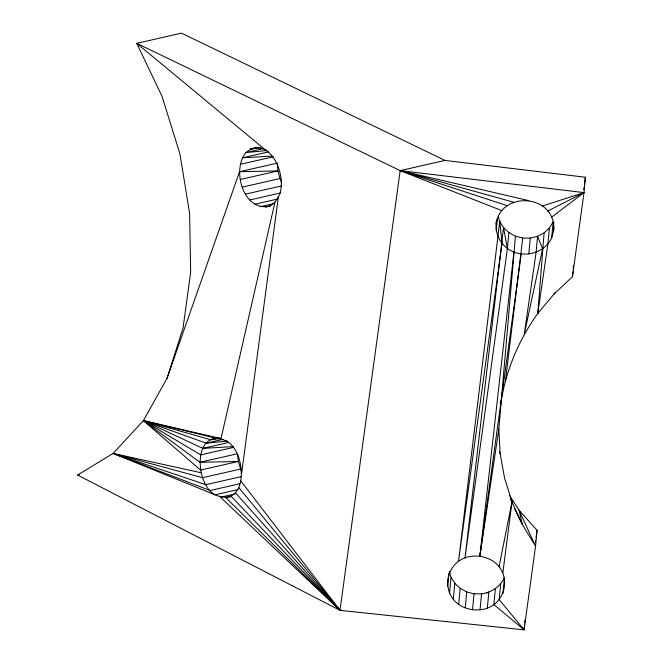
<?xml version="1.0" encoding="UTF-8"?>
<svg xmlns="http://www.w3.org/2000/svg" width="663" height="663" viewBox="0 0 663 663"><rect width="100%" height="100%" fill="white"/><g stroke="black" fill="none" stroke-linecap="round" stroke-linejoin="round"><path stroke-width="0.99" d="M496.512 220.506C493.819 233.616 501.477 247.274 513.949 252.031L479.838 556.323C517.413 561.975 510.021 613.971 472.52 609.687C434.986 604.018 442.378 551.964 479.838 556.323L498.841 429.027L515.458 236.161C507.212 232.63 500.093 225.602 498.327 216.586M500.2 402.466L500.64 404.447C505.438 371.628 518.391 340.334 537.792 313.466L544.091 232.887L549.412 227.981L553.157 221.914L551.682 237.785C545.409 251.683 527.798 257.567 513.949 252.031M528.817 253.979L530.276 238.1L537.56 236.343L544.091 232.887M509.491 495.534L519.046 510.17L537.038 530.309L535.555 546.171L524.093 629.85L339.995 610.341L77.604 475.064L113.108 453.417L143.374 420.64L167.026 378.333L183.021 328.11L190.662 272.369L189.618 213.436L179.922 153.816L162.021 96.334L136.735 43.344L181.48 33.15L444.972 160.421L585.396 177.245L583.987 192.61L572.467 276.711L553.953 294.132L537.792 313.466L547.928 243.843L549.412 227.981M447.55 586.274L448.752 573.387M449.531 593.087L451.014 577.224L449.315 571.382M453.318 599.203L454.801 583.332L451.014 577.224M458.688 604.217L460.172 588.346L454.801 583.332M465.244 607.789L466.727 591.926L460.172 588.346M472.52 609.687L474.004 593.824L466.727 591.926M480.062 609.736L481.537 593.866C491.258 592.589 500.25 586.68 504.427 577.688L502.944 593.551M487.346 607.971L488.83 592.109L486.957 592.937M495.352 588.653L493.877 604.523L524.093 629.85L524.557 624.894M500.681 583.747L499.198 599.617L524.093 629.85M551.682 237.785L553.597 231.006L553.762 221.964M553.597 231.006L553.97 227.044M524.74 622.905L525.021 619.938M572.467 276.711L572.931 271.755M573.205 268.78L573.487 265.805M496.255 230.517L497.383 218.608M507.394 248.451L503.532 227.566L465.02 557.997L507.394 248.451L508.902 232.58M505.521 380.289L522.742 238.05L515.458 236.161M237.951 489.601L215.102 494.805C194.077 483.692 193.124 426.334 226.406 441.028C247.465 452.125 248.393 509.482 215.102 494.805L113.108 453.417L201.262 472.785M270.537 206.011C243.553 212.798 231.37 170.217 245.849 152.606C270.305 133.371 288.819 178.214 278.361 196.903L241.622 473.548M502.852 572.931L511.993 501.808L504.568 478.056L500.142 453.683L498.841 429.027M479.838 556.323L521.234 253.929M535.356 542.558L535.638 540.511M536.06 537.453L537.038 530.309M583.722 189.477L584.004 187.438M584.426 184.38L585.396 177.245M499.048 566.774L511.993 501.808L510.643 499.015M278.361 196.903L274.988 202.074L221.019 438.566L143.374 420.64L200.549 470.075L238.29 461.481L237.735 454.669M496.222 223.481C500.606 192.602 549.213 193.521 553.572 223.945M276.322 163.363L239.55 171.717L167.026 378.333L167.714 378.159M537.792 313.466L538.48 311.527M553.953 294.132L555.006 292.383M274.988 202.074L270.645 205.58L265.573 207.146M551.591 217.166L583.987 192.61L400.17 170.623L136.735 43.344L266.07 150.468M547.779 211.025L583.987 192.61L542.433 206.002M260.335 147.584L250.216 149.134L257.186 147.476M218.525 437.804L210.552 439.702L143.374 420.64L199.894 462.285L238.29 461.481L241.531 471.725M250.216 149.134L257.169 147.551M262.747 148.761L245.849 152.606L267.09 150.509M268.316 151.935L242.492 157.811L271.996 156.087M240.329 164.316L273.131 156.858M240.205 179.507L277.946 170.913L277.316 163.131M242.227 187.14L279.968 178.546L281.601 182.035M245.492 194.126L281.245 185.98M249.76 199.961L280.557 192.941M444.972 160.421L400.17 170.623L339.995 610.341L342.05 610.283M254.766 204.237L277.606 199.033M260.161 206.699L274.068 203.533M218.5 437.887L210.552 439.702L220.68 438.144M233.467 447.417L200.674 454.876L143.374 420.64L206.185 443.166L223.083 439.329M77.604 475.064L79.585 474.617M215.608 438.094L143.374 420.64L202.837 448.379L228.66 442.494M199.894 462.285L236.666 453.923M240.313 469.106L202.563 477.7L113.108 453.417L210.105 490.521L239.898 483.733M241.589 476.54L205.828 484.686L113.108 453.417M234.404 494.092L220.497 497.267L339.995 610.341L240.843 480.957M230.873 496.579L225.909 497.706L339.995 610.341L238.705 487.462M206.185 443.166L227.426 441.077M202.837 448.379L233.351 446.589M239.55 171.717L277.946 170.913L279.968 178.546M522.742 238.05L530.276 238.1M474.004 593.824L481.537 593.866M528.544 200.558L400.17 170.623L501.891 210.643M513.726 202.24L400.17 170.623L507.22 205.687M230.981 496.148L339.995 610.341L235.332 492.634M511.049 500.051L522.378 524.632L535.555 546.171L519.046 510.17L522.378 524.632L514.753 508.977M499.388 451.76L500.142 453.683M537.56 236.343L536.11 252.222L524.234 334.467L542.607 248.774L537.56 236.343M499.745 221.459L458.489 561.453L502.048 243.429L499.745 221.459"/></g></svg>
